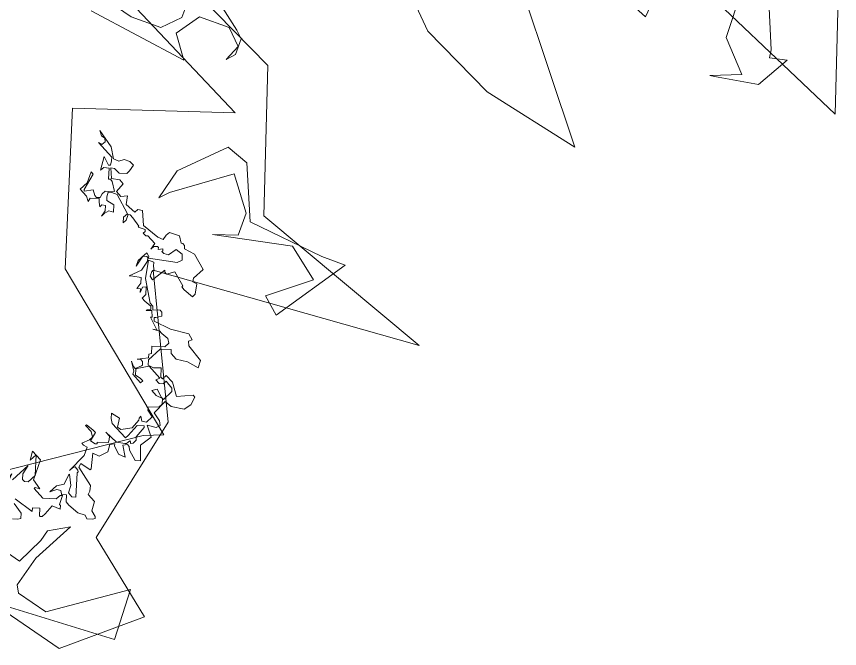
# Model space of a CAD drawing. Header units: metres. Extents: x -71 to 881, y -503 to 661.
# Drawn here: x 145.559 to 147.654, y 476.526 to 478.135 of the extents above; entities that cross this region are included whole.
import ezdxf

# ---------------------------------------------------------------- set-up
doc = ezdxf.new("R2010")
doc.units = ezdxf.units.M
doc.layers.add('ARBRE', color=100, linetype='Continuous', lineweight=13, true_color=0x00ff3f)

# ---------------------------------------------------------------- blocks, each defined once
blk = doc.blocks.new('WMF2', base_point=(0, 0.015))
at = {"color": 251, "lineweight": 0, "true_color": 0x636466}
for points in [[(62.22, -27.788), (49.268, -24.43), (44.157, -28.752), (49.487, -33.045), (47.384, -42.858), (52.218, -53.021), (31.877, -54.466), (45.909, -59.562), (49.399, -70.105), (59.139, -74.807)], [(40.142, -89.336), (24.4, -82.926), (24.006, -87.599), (8.805, -80.926), (12.689, -92.637)], [(59.11, -34.315), (48.771, -41.31), (47.355, -41.879), (58.365, -50.918), (61.87, -62.249), (50.465, -66.002), (62.162, -71.916)], [(41.748, -79.1), (39.134, -76.486), (33.512, -73.756), (26.05, -72.12), (37.25, -86.299)], [(57.766, -28.839), (58.628, -30.3), (56.934, -35.367), (57.372, -30.329), (54.218, -29.496), (53.254, -31.468), (53.035, -32.3), (51.546, -33.162), (53.167, -30.11), (53.78, -27.788), (53.473, -27.248), (51.122, -26.634), (45.807, -30.314), (45.661, -26.445), (59.373, -25.773), (58.424, -26.328), (57.766, -28.839), (57.766, -28.839)], [(57.766, -59.767), (57.343, -59.738), (56.992, -59.986), (56.554, -59.986), (56.219, -59.811), (56.35, -59.329), (56.481, -59.081), (57.007, -58.905), (57.445, -59.124), (57.708, -59.066), (57.416, -58.35), (56.803, -58.467), (56.467, -58.277), (56.73, -57.562), (56.306, -57.328), (55.868, -57.533), (55.751, -56.919), (54.934, -56.598), (54.802, -56.846), (54.466, -56.905), (53.999, -55.883), (52.714, -55.43), (52.291, -55.401), (52.188, -55.795), (52.042, -56.058), (51.254, -56.073), (50.962, -55.605), (50.83, -55.62), (50.67, -55.532), (50.582, -55.284), (49.764, -55.182), (48.771, -54.335), (49.224, -53.473), (49.166, -53.211), (48.844, -53.167), (48.698, -52.422), (48.83, -52.174), (49.575, -52.451), (49.823, -52.583), (49.779, -52.67), (50.67, -53.459), (51.195, -53.079), (51.371, -53.181), (51.414, -53.313), (52.028, -52.334), (52.276, -52.539), (52.291, -52.904), (52.247, -52.991), (52.13, -53.021), (52.291, -53.327), (52.378, -53.605), (52.802, -53.605), (52.539, -52.261), (51.604, -50.655), (51.341, -50.524), (51.268, -50.275), (50.743, -50.436), (50.568, -50.334), (50.48, -50.056), (50.845, -49.823), (50.976, -49.779), (50.889, -49.516), (49.545, -49.37), (48.158, -49.502), (47.778, -49.18), (47.998, -48.976), (47.851, -48.669), (46.683, -47.939), (46.654, -47.37), (47.559, -47.53), (48.392, -47.428), (48.903, -47.705), (48.976, -47.968), (49.764, -47.72), (50.305, -46.683), (50.188, -46.304), (49.75, -46.274), (49.224, -46.45), (49.02, -45.793), (48.859, -45.72), (48.684, -46.055), (48.071, -45.734), (47.443, -44.858), (46.318, -45.355), (46.143, -45.252), (46.231, -44.639), (46.596, -44.172), (47.559, -44.026), (48.1, -44.216), (48.582, -43.15), (48.012, -42.726), (47.851, -42.434), (48.071, -42.2), (48.757, -42.127), (48.173, -41.397), (48.713, -40.58), (48.319, -39.484), (48.698, -39.368), (49.37, -39.952), (49.472, -40.2), (49.633, -40.288), (49.94, -40.127), (49.487, -39.353), (50.013, -39.397), (50.509, -39.879), (50.538, -40.025), (50.86, -39.849), (50.83, -39.28), (51.312, -38.784), (51.838, -38.827), (51.546, -37.703), (51.59, -37.615), (52.393, -37.805), (52.437, -37.499), (51.181, -36.52), (51.079, -36.126), (51.122, -35.834), (50.509, -35.513), (50.451, -34.797), (50.071, -34.49), (50.027, -34.344), (50.202, -34.228), (50.611, -34.111), (50.816, -34.33), (51.371, -34.301), (52.203, -34.622), (52.466, -34.768), (52.626, -35.279), (52.875, -35.206), (52.86, -34.417), (52.758, -34.374), (52.699, -34.111), (53.342, -34.14), (53.619, -33.41), (53.765, -33.147), (53.897, -33.103), (53.97, -33.147), (54.13, -33.687), (54.656, -33.512), (54.569, -33.249), (56.087, -33.717)], [(56.029, -33.366), (55.313, -32.87), (55.196, -32.49), (55.386, -32.359), (55.766, -32.242)], [(56.744, -34.958), (56.014, -36.345), (56.16, -35.644), (56.043, -35.25), (55.868, -35.148), (55.605, -35.221), (55.284, -35.834), (55.722, -37.279), (56, -36.768), (56.073, -37.455), (55.299, -37.06), (55.269, -35.483), (54.612, -35.031), (54.963, -35.002), (55.021, -34.899), (54.16, -34.447), (53.24, -34.739), (53.05, -35.075), (52.918, -35.118), (53.108, -35.44), (53.43, -35.41), (53.838, -35.06), (53.532, -35.659), (53.035, -35.951), (52.977, -36.695), (52.933, -36.783), (52.553, -36.038), (52.539, -35.469), (52.188, -35.279), (51.911, -35.352), (52.437, -37.075), (52.393, -37.163), (52.451, -37.279), (52.714, -37.426), (52.875, -37.294), (53.006, -37.031), (52.378, -38.448), (52.364, -39.105), (52.67, -39.149), (52.845, -39.251), (52.393, -39.66), (52.261, -39.922), (52.495, -40.273), (53.021, -40.55), (52.977, -40.638), (52.407, -40.448), (52.159, -40.317), (52.305, -39.616), (51.896, -39.528), (51.765, -39.572), (51.809, -39.689), (51.02, -39.937), (51.02, -40.156), (51.108, -40.419), (51.458, -40.594), (50.465, -40.185), (49.852, -40.288), (49.721, -40.331), (49.575, -40.609), (49.487, -40.55), (49.458, -40.434), (49.283, -40.536), (49.151, -40.813), (49.224, -41.047), (48.903, -41.879), (48.947, -42.011), (49.458, -41.85), (49.823, -40.945), (49.954, -40.696), (51.239, -41.368), (51.429, -41.675), (51.531, -42.069), (50.86, -41.923), (50.772, -41.237), (50.48, -41.178), (49.735, -41.558), (49.458, -42.273), (49.502, -42.419), (49.414, -42.595), (49.239, -42.273), (48.888, -42.317), (48.625, -42.828), (49.093, -43.193), (49.122, -43.325), (49.209, -43.369), (48.377, -43.704), (48.246, -43.953), (48.363, -44.362), (48.888, -44.405), (49.312, -44.639), (48.961, -44.873), (48.465, -44.405), (48.275, -44.318), (47.881, -45.077), (47.968, -45.325), (48.552, -45.647), (48.684, -45.398), (48.961, -45.311), (49.297, -45.486), (49.063, -45.705), (50.1, -46.26), (50.903, -45.793), (50.933, -45.72), (50.816, -45.311), (50.421, -45.223), (50.173, -45.092), (50.275, -44.902), (51.035, -45.311), (51.035, -45.544), (51.444, -46.187), (51.181, -45.851), (51.02, -45.763), (50.626, -46.099), (50.582, -46.172), (50.67, -46.435), (50.83, -46.523), (51.093, -46.45), (50.348, -46.829), (50.421, -47.092), (50.261, -47.209), (50.421, -47.72), (49.487, -48.012), (49.312, -48.348), (49.487, -48.669), (50.027, -48.844), (50.305, -48.99), (50.772, -48.917), (50.436, -48.947), (51.225, -49.706), (51.108, -49.735), (51.312, -50.188), (51.706, -50.042), (51.648, -50.129), (51.4, -50.232), (51.473, -50.48), (52.028, -50.67), (52.291, -50.816), (52.115, -51.166), (52.291, -51.692), (52.539, -51.59), (52.568, -51.166), (52.626, -51.429), (52.904, -51.356), (52.758, -51.823), (52.875, -52.232), (53.488, -52.101), (53.751, -52.028), (53.035, -52.743), (52.845, -53.517), (52.918, -53.78), (53.006, -53.824), (53.284, -53.736), (53.503, -52.875), (53.503, -53.313), (53.094, -54.087), (52.875, -53.868), (52.845, -53.736), (50.743, -54.16), (50.465, -54.452), (50.597, -54.861), (51.137, -55.036), (51.546, -54.481), (51.911, -54.452), (52.086, -54.539), (52.028, -54.612), (52.086, -54.758), (52.393, -54.598), (52.422, -54.729), (52.51, -54.773), (52.772, -54.685), (52.918, -54.437), (52.772, -54.919), (53.444, -55.269), (53.59, -55.226), (53.838, -55.357), (53.751, -55.518), (53.795, -55.664), (54.349, -55.634), (54.306, -55.722), (54.948, -56.16), (55.211, -56.292), (55.342, -56.277), (55.357, -55.824), (55.488, -55.576), (55.605, -55.956), (55.415, -56.306), (56.598, -57.372), (57.036, -57.372), (57.299, -57.314), (57.27, -56.949), (57.182, -56.7), (56.584, -56.584), (56.423, -56.073), (56.773, -56.029), (57.036, -55.737), (57.168, -55.488), (57.036, -55.956), (57.153, -56.335), (57.416, -56.277), (57.504, -56.102), (57.664, -56.408), (57.752, -56.657), (58.409, -56.452), (58.453, -56.16), (58.701, -56.496), (59.314, -56.817), (58.993, -57.431), (58.978, -58.292), (58.789, -58.19), (59.037, -56.905), (58.993, -56.773), (58.394, -57.109), (58.146, -56.744), (57.971, -56.657), (57.708, -56.744), (57.664, -57.051), (57.533, -57.314), (56.876, -57.518), (57.285, -58.161), (57.46, -58.263), (57.591, -58.219), (57.825, -59.008), (58.219, -58.905), (58.365, -58.643), (58.467, -59.679), (57.956, -59.197), (57.81, -59.241), (57.854, -59.577), (57.927, -59.84), (59.212, -60.526), (58.92, -60.468), (58.774, -60.731), (58.876, -60.979), (59.168, -61.052), (59.416, -61.388), (58.219, -60.541), (57.766, -59.767), (57.766, -59.767)], [(40.857, -56.379), (43.164, -58.19), (49.005, -56.978), (47.194, -57.591), (47.194, -59.3), (49.005, -61.738), (53.035, -58.818), (53.649, -58.19), (53.035, -60.526), (50.1, -63.432), (48.406, -62.833), (46.698, -58.818), (40.857, -58.19), (39.032, -58.19), (42.551, -52.977), (43.777, -54.057), (40.857, -56.379), (40.857, -56.379)], [(64.702, -71.273), (60.088, -70.061), (57.766, -70.061), (56.554, -71.273), (56.554, -72.982)], [(57.766, -75.917), (52.422, -71.77), (51.911, -71.273), (51.911, -70.061), (52.422, -69.463), (51.911, -70.675), (53.021, -71.77), (55.342, -71.77), (56.554, -70.061), (55.342, -68.368), (63.009, -69.463)], [(17.829, -90.913), (14.865, -83.788), (14.777, -83.174), (13.492, -83.452), (14.865, -81.072), (17.859, -80.56), (18.472, -80.473), (16.281, -81.334), (18.282, -83.525), (18.501, -90.738)]]:
    blk.add_lwpolyline(points, dxfattribs=at)

msp = doc.modelspace()

# ---------------------------------------------------------------- block references
at = {"layer": 'ARBRE', "color": 251, "lineweight": 5, "true_color": 0x636466, "xscale": 0.03451886634015593, "yscale": 0.03451886634015593, "zscale": 0.03451886634015593, "rotation": 160.1685466476646}
msp.add_blockref('WMF2', (146.9813, 475.1553), dxfattribs=at)

doc.saveas('drawing.dxf')
